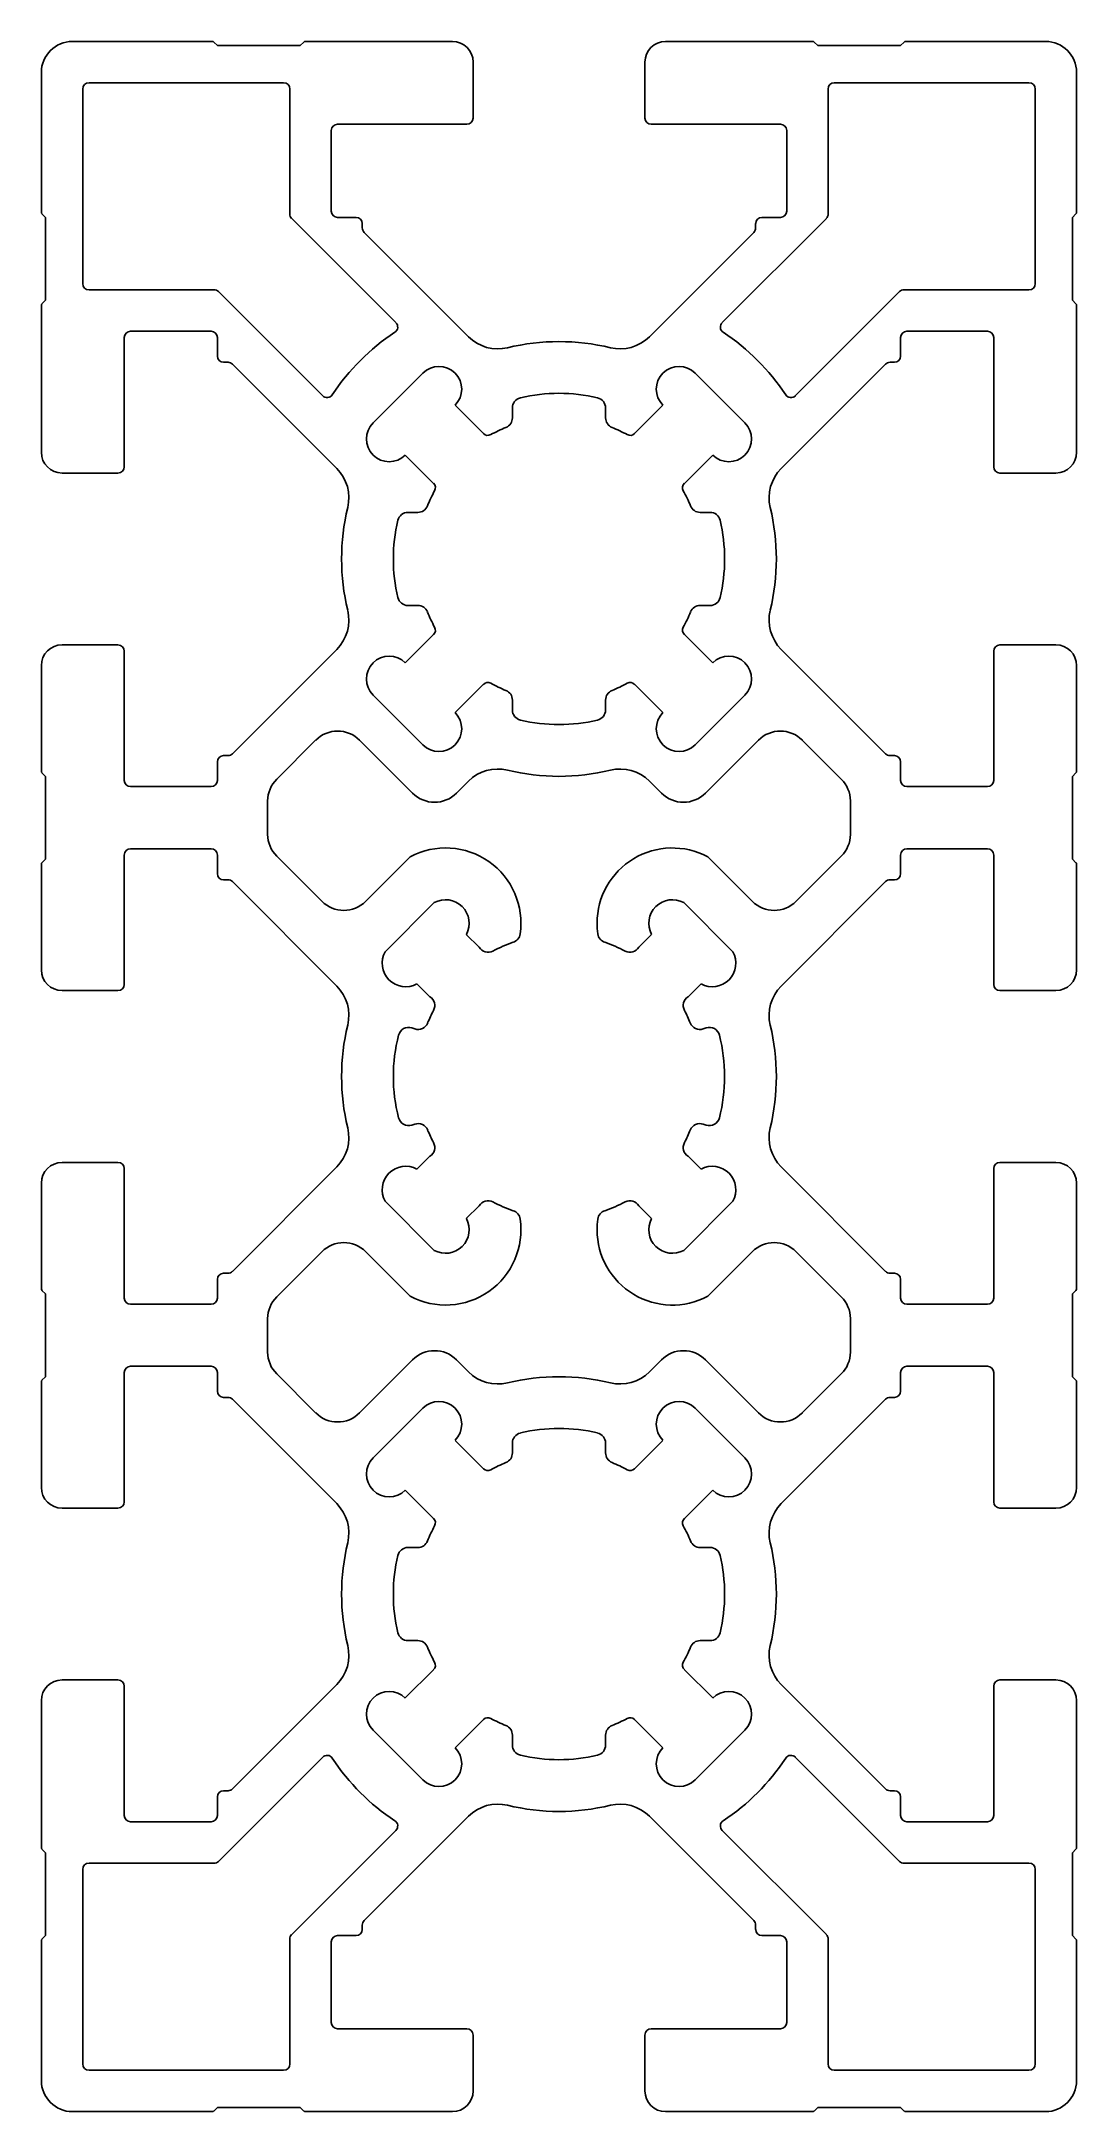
# Model space of a CAD drawing. Header units: inches. Extents: x 61487 to 63456, y 19389 to 23326.
import ezdxf

# ---------------------------------------------------------------- set-up
doc = ezdxf.new("R2010")
doc.units = ezdxf.units.IN
doc.header["$MEASUREMENT"] = 0

msp = doc.modelspace()

# ---------------------------------------------------------------- linework, layer by layer
at = {"color": 7, "linetype": 'Continuous', "lineweight": 25}
for p, q in [((61812.6, 23326.2), (61546.5, 23326.2)), ((61822.1, 23318.3), (61815.4, 23325)), ((61979.6, 23318.3), (61822.1, 23318.3)), ((61986.3, 23325), (61979.6, 23318.3)), ((62269, 23326.2), (61989.1, 23326.2)), ((62954.3, 23326.2), (62674.5, 23326.2)), ((62963.9, 23318.3), (62957.1, 23325)), ((63121.3, 23318.3), (62963.9, 23318.3)), ((63128.1, 23325), (63121.3, 23318.3)), ((63396.9, 23326.2), (63130.8, 23326.2)), ((62308.3, 23180.5), (62308.3, 23286.8)), ((62635.1, 23286.8), (62635.1, 23180.5)), ((61487.5, 23267.1), (61487.5, 23001)), ((61566.2, 23235.6), (61566.2, 22865.5)), ((61948.1, 23247.4), (61578, 23247.4)), ((61959.9, 22997.8), (61959.9, 23235.6)), ((62983.5, 23235.6), (62983.5, 22997.8)), ((63365.4, 23247.4), (62995.3, 23247.4)), ((63377.2, 22865.5), (63377.2, 23235.6)), ((63456, 23001), (63456, 23267.1)), ((62038.7, 23003.3), (62038.7, 23156.9)), ((62050.5, 23168.7), (62296.5, 23168.7)), ((62646.9, 23168.7), (62893, 23168.7)), ((62904.8, 23156.9), (62904.8, 23003.3)), ((61488.6, 22998.3), (61495.3, 22991.5)), ((63448.1, 22991.5), (63454.8, 22998.3)), ((61495.3, 22991.5), (61495.3, 22834.1)), ((62161.5, 22791.3), (61963.4, 22989.5)), ((62085.9, 22991.5), (62050.5, 22991.5)), ((62097.7, 22971.4), (62097.7, 22979.7)), ((62299.8, 22764.4), (62101.2, 22963)), ((62842.3, 22963), (62643.7, 22764.4)), ((62980.1, 22989.5), (62781.9, 22791.3)), ((62845.7, 22979.7), (62845.7, 22971.4)), ((62893, 22991.5), (62857.6, 22991.5)), ((63448.1, 22834.1), (63448.1, 22991.5)), ((61578, 22853.7), (61815.8, 22853.7)), ((61824.2, 22850.3), (62022.4, 22652.1)), ((62921.1, 22652.1), (63119.3, 22850.3)), ((63127.6, 22853.7), (63365.4, 22853.7)), ((61487.5, 22824.5), (61487.5, 22544.7)), ((61495.3, 22834.1), (61488.6, 22827.3)), ((63454.8, 22827.3), (63448.1, 22834.1)), ((63456, 22544.7), (63456, 22824.5)), ((61645, 22517.1), (61645, 22763.2)), ((61656.8, 22775), (61810.3, 22775)), ((61822.1, 22763.2), (61822.1, 22727.8)), ((63121.3, 22727.8), (63121.3, 22763.2)), ((63133.1, 22775), (63286.7, 22775)), ((63298.5, 22763.2), (63298.5, 22517.1)), ((61833.9, 22715.9), (61842.3, 22715.9)), ((61850.6, 22712.5), (62049.2, 22513.9)), ((62212.8, 22695.5), (62118.2, 22600.8)), ((62825.3, 22600.8), (62730.6, 22695.5)), ((62894.2, 22513.9), (63092.8, 22712.5)), ((63101.2, 22715.9), (63109.5, 22715.9)), ((62328, 22580.4), (62274.1, 22634.2)), ((62383.1, 22629.1), (62383.1, 22610.3)), ((62560.3, 22610.3), (62560.3, 22629.1)), ((62669.4, 22634.2), (62615.5, 22580.4)), ((62179.4, 22539.6), (62233.3, 22485.7)), ((62710.2, 22485.7), (62764, 22539.6)), ((61526.8, 22505.3), (61633.1, 22505.3)), ((63310.3, 22505.3), (63416.6, 22505.3)), ((62203.4, 22430.5), (62184.6, 22430.5)), ((62758.9, 22430.5), (62740.1, 22430.5)), ((62184.6, 22253.3), (62203.4, 22253.3)), ((62740.1, 22253.3), (62758.9, 22253.3)), ((61633.1, 22178.5), (61526.8, 22178.5)), ((61645, 21920.7), (61645, 22166.7)), ((62049.2, 22170), (61850.6, 21971.4)), ((62233.3, 22198.1), (62179.4, 22144.3)), ((62764, 22144.3), (62710.2, 22198.1)), ((63092.8, 21971.4), (62894.2, 22170)), ((63298.5, 22166.7), (63298.5, 21920.7)), ((63416.6, 22178.5), (63310.3, 22178.5)), ((61487.5, 22139.2), (61487.5, 21938)), ((63456, 21938), (63456, 22139.2)), ((62274.1, 22049.6), (62328, 22103.5)), ((62615.5, 22103.5), (62669.4, 22049.6)), ((62118.2, 22083), (62212.8, 21988.4)), ((62383.1, 22073.6), (62383.1, 22054.8)), ((62560.3, 22054.8), (62560.3, 22073.6)), ((62730.6, 21988.4), (62825.3, 22083)), ((62009, 21997.3), (61934.9, 21923.2)), ((62193.3, 21896.5), (62092.6, 21997.3)), ((62850.9, 21997.3), (62750.1, 21896.5)), ((63008.5, 21923.2), (62934.4, 21997.3)), ((61488.6, 21935.3), (61495.3, 21928.5)), ((61822.1, 21956.1), (61822.1, 21920.7)), ((61842.3, 21967.9), (61833.9, 21967.9)), ((63109.5, 21967.9), (63101.2, 21967.9)), ((63121.3, 21920.7), (63121.3, 21956.1)), ((63448.1, 21928.5), (63454.8, 21935.3)), ((61495.3, 21928.5), (61495.3, 21771.1)), ((61810.3, 21908.9), (61656.8, 21908.9)), ((62299.8, 21919.4), (62276.9, 21896.5)), ((62666.6, 21896.5), (62643.7, 21919.4)), ((63286.7, 21908.9), (63133.1, 21908.9)), ((63448.1, 21771.1), (63448.1, 21928.5)), ((61917.6, 21882.1), (61917.6, 21817.8)), ((63025.8, 21817.8), (63025.8, 21882.1)), ((61645, 21532.9), (61645, 21778.9)), ((61656.8, 21790.7), (61810.3, 21790.7)), ((61822.1, 21778.9), (61822.1, 21743.5)), ((61934.9, 21776.8), (62020.7, 21691)), ((62104.2, 21691), (62188.8, 21775.6)), ((62754.6, 21775.6), (62839.2, 21691)), ((62922.7, 21691), (63008.5, 21776.8)), ((63121.3, 21743.5), (63121.3, 21778.9)), ((63133.1, 21790.7), (63286.7, 21790.7)), ((63298.5, 21778.9), (63298.5, 21532.9)), ((61487.5, 21761.6), (61487.5, 21560.4)), ((61495.3, 21771.1), (61488.6, 21764.3)), ((63454.8, 21764.3), (63448.1, 21771.1)), ((63456, 21560.4), (63456, 21761.6)), ((61833.9, 21731.7), (61842.3, 21731.7)), ((61850.6, 21728.2), (62049.2, 21529.6)), ((62894.2, 21529.6), (63092.8, 21728.2)), ((63101.2, 21731.7), (63109.5, 21731.7)), ((62234.4, 21688.3), (62141.1, 21595)), ((62802.4, 21595), (62709, 21688.3)), ((62320, 21603.4), (62295.5, 21627.9)), ((62647.9, 21627.9), (62623.4, 21603.4)), ((61526.8, 21521.1), (61633.1, 21521.1)), ((62201.5, 21533.9), (62226, 21509.4)), ((62717.4, 21509.4), (62741.9, 21533.9)), ((63310.3, 21521.1), (63416.6, 21521.1)), ((62197.6, 21448.2), (62191.9, 21450.1)), ((62751.5, 21450.1), (62745.8, 21448.2)), ((62191.9, 21265.2), (62197.6, 21267.1)), ((62745.8, 21267.1), (62751.5, 21265.2)), ((61633.1, 21194.3), (61526.8, 21194.3)), ((61645, 20936.4), (61645, 21182.5)), ((62049.2, 21185.7), (61850.6, 20987.1)), ((62226, 21206), (62201.5, 21181.5)), ((62741.9, 21181.5), (62717.4, 21206)), ((63092.8, 20987.1), (62894.2, 21185.7)), ((63298.5, 21182.5), (63298.5, 20936.4)), ((63416.6, 21194.3), (63310.3, 21194.3)), ((61487.5, 21154.9), (61487.5, 20953.8)), ((63456, 20953.8), (63456, 21154.9)), ((62141.1, 21120.4), (62234.4, 21027)), ((62295.5, 21087.5), (62320, 21112)), ((62623.4, 21112), (62647.9, 21087.5)), ((62709, 21027), (62802.4, 21120.4)), ((62020.7, 21024.4), (61934.9, 20938.6)), ((62188.8, 20939.8), (62104.2, 21024.4)), ((62839.2, 21024.4), (62754.6, 20939.8)), ((63008.5, 20938.6), (62922.7, 21024.4)), ((61488.6, 20951), (61495.3, 20944.3)), ((61822.1, 20971.8), (61822.1, 20936.4)), ((61842.3, 20983.7), (61833.9, 20983.7)), ((63109.5, 20983.7), (63101.2, 20983.7)), ((63121.3, 20936.4), (63121.3, 20971.8)), ((63448.1, 20944.3), (63454.8, 20951)), ((61495.3, 20944.3), (61495.3, 20786.8)), ((61810.3, 20924.6), (61656.8, 20924.6)), ((63286.7, 20924.6), (63133.1, 20924.6)), ((63448.1, 20786.8), (63448.1, 20944.3)), ((61917.6, 20897.5), (61917.6, 20833.2)), ((63025.8, 20833.2), (63025.8, 20897.5)), ((61645, 20548.6), (61645, 20794.7)), ((61656.8, 20806.5), (61810.3, 20806.5)), ((61822.1, 20794.7), (61822.1, 20759.2)), ((61934.9, 20792.2), (62009, 20718.1)), ((62092.6, 20718.1), (62193.3, 20818.8)), ((62276.9, 20818.8), (62299.8, 20795.9)), ((62643.7, 20795.9), (62666.6, 20818.8)), ((62750.1, 20818.8), (62850.9, 20718.1)), ((62934.4, 20718.1), (63008.5, 20792.2)), ((63121.3, 20759.2), (63121.3, 20794.7)), ((63133.1, 20806.5), (63286.7, 20806.5)), ((63298.5, 20794.7), (63298.5, 20548.6)), ((61487.5, 20777.3), (61487.5, 20576.2)), ((61495.3, 20786.8), (61488.6, 20780.1)), ((63454.8, 20780.1), (63448.1, 20786.8)), ((63456, 20576.2), (63456, 20777.3)), ((61833.9, 20747.4), (61842.3, 20747.4)), ((61850.6, 20744), (62049.2, 20545.4)), ((62212.8, 20727), (62118.2, 20632.3)), ((62825.3, 20632.3), (62730.6, 20727)), ((62894.2, 20545.4), (63092.8, 20744)), ((63101.2, 20747.4), (63109.5, 20747.4)), ((62328, 20611.8), (62274.1, 20665.7)), ((62383.1, 20660.5), (62383.1, 20641.8)), ((62560.3, 20641.8), (62560.3, 20660.5)), ((62669.4, 20665.7), (62615.5, 20611.8)), ((62179.4, 20571.1), (62233.3, 20517.2)), ((62710.2, 20517.2), (62764, 20571.1)), ((61526.8, 20536.8), (61633.1, 20536.8)), ((63310.3, 20536.8), (63416.6, 20536.8)), ((62203.4, 20462), (62184.6, 20462)), ((62758.9, 20462), (62740.1, 20462)), ((62184.6, 20284.8), (62203.4, 20284.8)), ((62740.1, 20284.8), (62758.9, 20284.8)), ((61633.1, 20210), (61526.8, 20210)), ((61645, 19952.2), (61645, 20198.2)), ((62049.2, 20201.5), (61850.6, 20002.9)), ((62233.3, 20229.6), (62179.4, 20175.8)), ((62764, 20175.8), (62710.2, 20229.6)), ((63092.8, 20002.9), (62894.2, 20201.5)), ((63298.5, 20198.2), (63298.5, 19952.2)), ((63416.6, 20210), (63310.3, 20210)), ((61487.5, 20170.7), (61487.5, 19890.8)), ((63456, 19890.8), (63456, 20170.7)), ((62274.1, 20081.1), (62328, 20135)), ((62615.5, 20135), (62669.4, 20081.1)), ((62118.2, 20114.5), (62212.8, 20019.9)), ((62383.1, 20105.1), (62383.1, 20086.3)), ((62560.3, 20086.3), (62560.3, 20105.1)), ((62730.6, 20019.9), (62825.3, 20114.5)), ((62022.4, 20063.2), (61824.2, 19865.1)), ((63119.3, 19865.1), (62921.1, 20063.2)), ((61822.1, 19987.6), (61822.1, 19952.2)), ((61842.3, 19999.4), (61833.9, 19999.4)), ((63109.5, 19999.4), (63101.2, 19999.4)), ((63121.3, 19952.2), (63121.3, 19987.6)), ((61810.3, 19940.4), (61656.8, 19940.4)), ((61963.4, 19725.9), (62161.5, 19924)), ((62101.2, 19752.3), (62299.8, 19950.9)), ((62643.7, 19950.9), (62842.3, 19752.3)), ((62781.9, 19924), (62980.1, 19725.9)), ((63286.7, 19940.4), (63133.1, 19940.4)), ((61488.6, 19888), (61495.3, 19881.3)), ((63448.1, 19881.3), (63454.8, 19888)), ((61495.3, 19881.3), (61495.3, 19723.8)), ((61566.2, 19849.8), (61566.2, 19479.7)), ((61815.8, 19861.6), (61578, 19861.6)), ((63365.4, 19861.6), (63127.6, 19861.6)), ((63377.2, 19479.7), (63377.2, 19849.8)), ((63448.1, 19723.8), (63448.1, 19881.3)), ((62097.7, 19735.6), (62097.7, 19744)), ((62845.7, 19744), (62845.7, 19735.6)), ((61487.5, 19714.3), (61487.5, 19448.2)), ((61495.3, 19723.8), (61488.6, 19717.1)), ((61959.9, 19479.7), (61959.9, 19717.5)), ((62038.7, 19558.5), (62038.7, 19712)), ((62050.5, 19723.8), (62085.9, 19723.8)), ((62857.6, 19723.8), (62893, 19723.8)), ((62904.8, 19712), (62904.8, 19558.5)), ((62983.5, 19717.5), (62983.5, 19479.7)), ((63454.8, 19717.1), (63448.1, 19723.8)), ((63456, 19448.2), (63456, 19714.3)), ((62296.5, 19546.7), (62050.5, 19546.7)), ((62308.3, 19428.5), (62308.3, 19534.8)), ((62635.1, 19534.8), (62635.1, 19428.5)), ((62893, 19546.7), (62646.9, 19546.7)), ((61578, 19467.9), (61948.1, 19467.9)), ((62995.3, 19467.9), (63365.4, 19467.9)), ((61546.5, 19389.2), (61812.6, 19389.2)), ((61815.4, 19390.3), (61822.1, 19397)), ((61822.1, 19397), (61979.6, 19397)), ((61979.6, 19397), (61986.3, 19390.3)), ((61989.1, 19389.2), (62269, 19389.2)), ((62674.5, 19389.2), (62954.3, 19389.2)), ((62957.1, 19390.3), (62963.9, 19397)), ((62963.9, 19397), (63121.3, 19397)), ((63121.3, 19397), (63128.1, 19390.3)), ((63130.8, 19389.2), (63396.9, 19389.2))]:
    msp.add_line(p, q, dxfattribs=at)
for centre, radius, start, end in [((61546.5, 23267.1), 59.1, 90, 180), ((61812.6, 23322.2), 3.94, 45, 90), ((61989.1, 23322.2), 3.94, 90, 135), ((62269, 23286.8), 39.4, 0, 90), ((62674.5, 23286.8), 39.4, 90, 180), ((62954.3, 23322.2), 3.94, 45, 90), ((63130.8, 23322.2), 3.94, 90, 135), ((63396.9, 23267.1), 59.1, 0, 90), ((61578, 23235.6), 11.8, 90, 180), ((61948.1, 23235.6), 11.8, 360, 90), ((62995.3, 23235.6), 11.8, 90, 180), ((63365.4, 23235.6), 11.8, 0, 90), ((62050.5, 23156.9), 11.8, 90, 180), ((62296.5, 23180.5), 11.8, 270, 360), ((62646.9, 23180.5), 11.8, 180, 270), ((62893, 23156.9), 11.8, 0, 90), ((61491.4, 23001), 3.94, 180, 225), ((61971.7, 22997.8), 11.8, 180, 225), ((62050.5, 23003.3), 11.8, 180, 270), ((62893, 23003.3), 11.8, 270, 0), ((62971.7, 22997.8), 11.8, 315, 360), ((63452, 23001), 3.94, 315, 0), ((62085.9, 22979.7), 11.8, 0, 90), ((62109.5, 22971.4), 11.8, 180, 225), ((62833.9, 22971.4), 11.8, 315, 0), ((62857.6, 22979.7), 11.8, 90, 180), ((61578, 22865.5), 11.8, 180, 270), ((61815.8, 22841.9), 11.8, 45, 90), ((63127.6, 22841.9), 11.8, 90, 135), ((63365.4, 22865.5), 11.8, 270, 0), ((61491.4, 22824.5), 3.94, 135, 180), ((63452, 22824.5), 3.94, 360, 45), ((61656.8, 22763.2), 11.8, 90, 180), ((61810.3, 22763.2), 11.8, 360, 90), ((62386.3, 22427.3), 413.4, 123.2464, 146.7536), ((62153.2, 22782.9), 11.8, 303.2464, 45), ((62355.4, 22820.1), 78.7, 225, 283.6677), ((62588, 22820.1), 78.7, 256.3323, 315), ((62790.3, 22782.9), 11.8, 135, 236.7536), ((62557.1, 22427.3), 413.4, 33.2464, 56.7536), ((63133.1, 22763.2), 11.8, 90, 180), ((63286.7, 22763.2), 11.8, 0, 90), ((61833.9, 22727.8), 11.8, 180, 270), ((62471.7, 22341.9), 413.4, 76.3323, 103.6677), ((63109.5, 22727.8), 11.8, 270, 0), ((61842.3, 22704.1), 11.8, 45, 90), ((62243.4, 22664.9), 43.3, 315, 135), ((62700, 22664.9), 43.3, 45, 225), ((63101.2, 22704.1), 11.8, 90, 135), ((62030.7, 22660.5), 11.8, 225, 326.7536), ((62402.8, 22629.1), 19.7, 103.4934, 180), ((62471.7, 22341.9), 315, 76.5066, 103.4934), ((62540.6, 22629.1), 19.7, 0, 76.5066), ((62912.8, 22660.5), 11.8, 213.2464, 315), ((62148.8, 22570.2), 43.3, 135, 315), ((62363.5, 22610.3), 19.7, 291.9718, 360), ((62580, 22610.3), 19.7, 180, 248.0282), ((62794.7, 22570.2), 43.3, 225, 45), ((62336.3, 22588.7), 11.8, 225, 298.7565), ((62471.7, 22341.9), 269.7, 111.9718, 118.7565), ((62471.7, 22341.9), 269.7, 61.2435, 68.0282), ((62607.2, 22588.7), 11.8, 241.2435, 315), ((61526.8, 22544.7), 39.4, 180, 270), ((63416.6, 22544.7), 39.4, 270, 0), ((61633.1, 22517.1), 11.8, 270, 0), ((61993.5, 22458.2), 78.7, 346.3323, 45), ((62224.9, 22477.4), 11.8, 331.2435, 45), ((62718.5, 22477.4), 11.8, 135, 208.7565), ((62949.9, 22458.2), 78.7, 135, 193.6677), ((63310.3, 22517.1), 11.8, 180, 270), ((62203.4, 22450.2), 19.7, 270, 338.0282), ((62471.7, 22341.9), 269.7, 151.2435, 158.0282), ((62471.7, 22341.9), 269.7, 21.9718, 28.7565), ((62740.1, 22450.2), 19.7, 201.9718, 270), ((62471.7, 22341.9), 413.4, 166.3323, 193.6677), ((62471.7, 22341.9), 315, 166.5066, 180), ((62184.6, 22410.8), 19.7, 90, 166.5066), ((62758.9, 22410.8), 19.7, 13.4934, 90), ((62471.7, 22341.9), 315, 346.5066, 13.4934), ((62471.7, 22341.9), 413.4, 346.3323, 13.6677), ((62471.7, 22341.9), 315, 180, 193.4934), ((61993.5, 22225.6), 78.7, 315, 13.6677), ((62184.6, 22273), 19.7, 193.4934, 270), ((62203.4, 22233.7), 19.7, 21.9718, 90), ((62740.1, 22233.7), 19.7, 90, 158.0282), ((62758.9, 22273), 19.7, 270, 346.5066), ((62949.9, 22225.6), 78.7, 166.3323, 225), ((62471.7, 22341.9), 269.7, 201.9718, 208.7565), ((62224.9, 22206.5), 11.8, 315, 28.7565), ((62718.5, 22206.5), 11.8, 151.2435, 225), ((62471.7, 22341.9), 269.7, 331.2435, 338.0282), ((61526.8, 22139.2), 39.4, 90, 180), ((61633.1, 22166.7), 11.8, 0, 90), ((63310.3, 22166.7), 11.8, 90, 180), ((63416.6, 22139.2), 39.4, 0, 90), ((62148.8, 22113.6), 43.3, 45, 225), ((62794.7, 22113.6), 43.3, 315, 135), ((62336.3, 22095.1), 11.8, 61.2435, 135), ((62471.7, 22341.9), 269.7, 241.2435, 248.0282), ((62363.5, 22073.6), 19.7, 360, 68.0282), ((62580, 22073.6), 19.7, 111.9718, 180), ((62471.7, 22341.9), 269.7, 291.9718, 298.7565), ((62607.2, 22095.1), 11.8, 45, 118.7565), ((62243.4, 22019), 43.3, 225, 45), ((62402.8, 22054.8), 19.7, 180, 256.5066), ((62540.6, 22054.8), 19.7, 283.4934, 0), ((62700, 22019), 43.3, 135, 315), ((62050.8, 21955.5), 59.1, 45, 135), ((62471.7, 22341.9), 315, 256.5066, 283.4934), ((62892.7, 21955.5), 59.1, 45, 135), ((61842.3, 21979.7), 11.8, 270, 315), ((63101.2, 21979.7), 11.8, 225, 270), ((61491.4, 21938), 3.94, 180, 225), ((61833.9, 21956.1), 11.8, 90, 180), ((62355.4, 21863.7), 78.7, 76.3323, 135), ((62471.7, 22341.9), 413.4, 256.3323, 283.6677), ((62588, 21863.7), 78.7, 45, 103.6677), ((63109.5, 21956.1), 11.8, 360, 90), ((63452, 21938), 3.94, 315, 0), ((61656.8, 21920.7), 11.8, 180, 270), ((61810.3, 21920.7), 11.8, 270, 360), ((61976.7, 21881.4), 59.1, 135, 179.3271), ((62235.1, 21938.3), 59.1, 225, 315), ((62708.4, 21938.3), 59.1, 225, 315), ((62966.8, 21881.4), 59.1, 0.6729, 45), ((63133.1, 21920.7), 11.8, 180, 270), ((63286.7, 21920.7), 11.8, 270, 360), ((61976.7, 21818.5), 59.1, 180.6729, 225), ((62966.8, 21818.5), 59.1, 315, 359.3271), ((61656.8, 21778.9), 11.8, 90, 180), ((61810.3, 21778.9), 11.8, 0, 90), ((62256.1, 21649.1), 143.2, 351.824, 118.0207), ((62687.3, 21649.1), 143.2, 61.9793, 180), ((63133.1, 21778.9), 11.8, 90, 180), ((63286.7, 21778.9), 11.8, 0, 90), ((61491.4, 21761.6), 3.94, 135, 180), ((61833.9, 21743.5), 11.8, 180, 270), ((63109.5, 21743.5), 11.8, 270, 360), ((63452, 21761.6), 3.94, 360, 45), ((61842.3, 21719.9), 11.8, 45, 90), ((62256.1, 21649.1), 44.8, 331.6448, 118.9711), ((62687.3, 21649.1), 44.8, 61.0289, 208.3552), ((63101.2, 21719.9), 11.8, 90, 135), ((62062.5, 21732.7), 59.1, 225, 315), ((62881, 21732.7), 59.1, 225, 315), ((62378.4, 21631.6), 19.7, 288.8185, 351.824), ((62687.3, 21649.1), 143.2, 180, 188.176), ((62565.1, 21631.6), 19.7, 188.176, 251.1815), ((62180.3, 21573.3), 44.8, 151.0289, 298.3552), ((62336.8, 21613.7), 19.7, 211.4974, 297.7923), ((62471.7, 21357.7), 269.7, 108.8185, 117.7923), ((62471.7, 21357.7), 269.7, 62.2077, 71.1815), ((62606.7, 21613.7), 19.7, 242.2077, 328.5026), ((62763.2, 21573.3), 44.8, 241.6448, 28.9711), ((61526.8, 21560.4), 39.4, 180, 270), ((63416.6, 21560.4), 39.4, 270, 0), ((61633.1, 21532.9), 11.8, 270, 0), ((61993.5, 21474), 78.7, 346.3323, 45), ((62215.7, 21492.6), 19.7, 332.2077, 58.5026), ((62727.7, 21492.6), 19.7, 121.4974, 207.7923), ((62949.9, 21474), 78.7, 135, 193.6677), ((63310.3, 21532.9), 11.8, 180, 270), ((62203.8, 21466.9), 19.7, 251.8564, 337.8159), ((62471.7, 21357.7), 269.7, 152.2077, 157.8159), ((62471.7, 21357.7), 269.7, 22.1841, 27.7923), ((62739.7, 21466.9), 19.7, 202.1841, 288.1436), ((62471.7, 21357.7), 413.4, 166.3323, 193.6677), ((62471.7, 21357.7), 315, 165.542, 194.458), ((62185.8, 21431.4), 19.7, 71.8564, 165.542), ((62757.7, 21431.4), 19.7, 14.458, 108.1436), ((62471.7, 21357.7), 315, 345.542, 14.458), ((62471.7, 21357.7), 413.4, 346.3323, 13.6677), ((61993.5, 21241.4), 78.7, 315, 13.6677), ((62185.8, 21284), 19.7, 194.458, 288.1436), ((62203.8, 21248.4), 19.7, 22.1841, 108.1436), ((62739.7, 21248.4), 19.7, 71.8564, 157.8159), ((62757.7, 21284), 19.7, 251.8564, 345.542), ((62949.9, 21241.4), 78.7, 166.3323, 225), ((62471.7, 21357.7), 269.7, 202.1841, 207.7923), ((62215.7, 21222.7), 19.7, 301.4974, 27.7923), ((62727.7, 21222.7), 19.7, 152.2077, 238.5026), ((62471.7, 21357.7), 269.7, 332.2077, 337.8159), ((61526.8, 21154.9), 39.4, 90, 180), ((61633.1, 21182.5), 11.8, 0, 90), ((62180.3, 21142.1), 44.8, 61.6448, 208.9711), ((62763.2, 21142.1), 44.8, 331.0289, 118.3552), ((63310.3, 21182.5), 11.8, 90, 180), ((63416.6, 21154.9), 39.4, 0, 90), ((62336.8, 21101.7), 19.7, 62.2077, 148.5026), ((62471.7, 21357.7), 269.7, 242.2077, 251.1815), ((62378.4, 21083.8), 19.7, 8.176, 71.1815), ((62565.1, 21083.8), 19.7, 108.8185, 171.824), ((62471.7, 21357.7), 269.7, 288.8185, 297.7923), ((62606.7, 21101.7), 19.7, 31.4974, 117.7923), ((62256.1, 21066.2), 143.2, 241.9793, 8.176), ((62256.1, 21066.2), 44.8, 241.0289, 28.3552), ((62687.3, 21066.2), 143.2, 171.824, 180), ((62687.3, 21066.2), 143.2, 180, 298.0207), ((62687.3, 21066.2), 44.8, 151.6448, 298.9711), ((62062.5, 20982.6), 59.1, 45, 135), ((62881, 20982.6), 59.1, 45, 135), ((61842.3, 20995.5), 11.8, 270, 315), ((63101.2, 20995.5), 11.8, 225, 270), ((61491.4, 20953.8), 3.94, 180, 225), ((61833.9, 20971.8), 11.8, 90, 180), ((63109.5, 20971.8), 11.8, 0, 90), ((63452, 20953.8), 3.94, 315, 0), ((61656.8, 20936.4), 11.8, 180, 270), ((61810.3, 20936.4), 11.8, 270, 0), ((61976.7, 20896.8), 59.1, 135, 179.3271), ((62966.8, 20896.8), 59.1, 0.6729, 45), ((63133.1, 20936.4), 11.8, 180, 270), ((63286.7, 20936.4), 11.8, 270, 0), ((61976.7, 20833.9), 59.1, 180.6729, 225), ((62235.1, 20777.1), 59.1, 45, 135), ((62708.4, 20777.1), 59.1, 45, 135), ((62966.8, 20833.9), 59.1, 315, 359.3271), ((61656.8, 20794.7), 11.8, 90, 180), ((61810.3, 20794.7), 11.8, 360, 90), ((62355.4, 20851.6), 78.7, 225, 283.6677), ((62588, 20851.6), 78.7, 256.3323, 315), ((63133.1, 20794.7), 11.8, 90, 180), ((63286.7, 20794.7), 11.8, 0, 90), ((61491.4, 20777.3), 3.94, 135, 180), ((61833.9, 20759.2), 11.8, 180, 270), ((62471.7, 20373.4), 413.4, 76.3323, 103.6677), ((63109.5, 20759.2), 11.8, 270, 0), ((63452, 20777.3), 3.94, 360, 45), ((61842.3, 20735.6), 11.8, 45, 90), ((62050.8, 20759.8), 59.1, 225, 315), ((62243.4, 20696.4), 43.3, 315, 135), ((62700, 20696.4), 43.3, 45, 225), ((62892.7, 20759.8), 59.1, 225, 315), ((63101.2, 20735.6), 11.8, 90, 135), ((62402.8, 20660.5), 19.7, 103.4934, 180), ((62471.7, 20373.4), 315, 76.5066, 103.4934), ((62540.6, 20660.5), 19.7, 0, 76.5066), ((62148.8, 20601.7), 43.3, 135, 315), ((62363.5, 20641.8), 19.7, 291.9718, 0), ((62580, 20641.8), 19.7, 180, 248.0282), ((62794.7, 20601.7), 43.3, 225, 45), ((62336.3, 20620.2), 11.8, 225, 298.7565), ((62471.7, 20373.4), 269.7, 111.9718, 118.7565), ((62471.7, 20373.4), 269.7, 61.2435, 68.0282), ((62607.2, 20620.2), 11.8, 241.2435, 315), ((61526.8, 20576.2), 39.4, 180, 270), ((63416.6, 20576.2), 39.4, 270, 0), ((61633.1, 20548.6), 11.8, 270, 0), ((61993.5, 20489.7), 78.7, 346.3323, 45), ((62224.9, 20508.8), 11.8, 331.2435, 45), ((62718.5, 20508.8), 11.8, 135, 208.7565), ((62949.9, 20489.7), 78.7, 135, 193.6677), ((63310.3, 20548.6), 11.8, 180, 270), ((62203.4, 20481.7), 19.7, 270, 338.0282), ((62471.7, 20373.4), 269.7, 151.2435, 158.0282), ((62471.7, 20373.4), 269.7, 21.9718, 28.7565), ((62740.1, 20481.7), 19.7, 201.9718, 270), ((62471.7, 20373.4), 413.4, 166.3323, 180), ((62471.7, 20373.4), 315, 166.5066, 180), ((62184.6, 20442.3), 19.7, 90, 166.5066), ((62758.9, 20442.3), 19.7, 13.4934, 90), ((62471.7, 20373.4), 315, 346.5066, 13.4934), ((62471.7, 20373.4), 413.4, 346.3323, 13.6677), ((62471.7, 20373.4), 413.4, 180, 193.6677), ((62471.7, 20373.4), 315, 180, 193.4934), ((61993.5, 20257.1), 78.7, 315, 13.6677), ((62184.6, 20304.5), 19.7, 193.4934, 270), ((62203.4, 20265.2), 19.7, 21.9718, 90), ((62740.1, 20265.2), 19.7, 90, 158.0282), ((62758.9, 20304.5), 19.7, 270, 346.5066), ((62949.9, 20257.1), 78.7, 166.3323, 225), ((62471.7, 20373.4), 269.7, 201.9718, 208.7565), ((62224.9, 20238), 11.8, 315, 28.7565), ((62718.5, 20238), 11.8, 151.2435, 225), ((62471.7, 20373.4), 269.7, 331.2435, 338.0282), ((61526.8, 20170.7), 39.4, 90, 180), ((61633.1, 20198.2), 11.8, 0, 90), ((63310.3, 20198.2), 11.8, 90, 180), ((63416.6, 20170.7), 39.4, 0, 90), ((62148.8, 20145.1), 43.3, 45, 225), ((62794.7, 20145.1), 43.3, 315, 135), ((62336.3, 20126.6), 11.8, 61.2435, 135), ((62471.7, 20373.4), 269.7, 241.2435, 248.0282), ((62363.5, 20105.1), 19.7, 0, 68.0282), ((62580, 20105.1), 19.7, 111.9718, 180), ((62471.7, 20373.4), 269.7, 291.9718, 298.7565), ((62607.2, 20126.6), 11.8, 45, 118.7565), ((62243.4, 20050.5), 43.3, 225, 45), ((62402.8, 20086.3), 19.7, 180, 256.5066), ((62540.6, 20086.3), 19.7, 283.4934, 0), ((62700, 20050.5), 43.3, 135, 315), ((62030.7, 20054.9), 11.8, 33.2464, 135), ((62386.3, 20288), 413.4, 213.2464, 236.7536), ((62471.7, 20373.4), 315, 256.5066, 283.4934), ((62557.1, 20288), 413.4, 303.2464, 326.7536), ((62912.8, 20054.9), 11.8, 45, 146.7536), ((61842.3, 20011.2), 11.8, 270, 315), ((63101.2, 20011.2), 11.8, 225, 270), ((61833.9, 19987.6), 11.8, 90, 180), ((62355.4, 19895.2), 78.7, 76.3323, 135), ((62471.7, 20373.4), 413.4, 256.3323, 283.6677), ((62588, 19895.2), 78.7, 45, 103.6677), ((63109.5, 19987.6), 11.8, 360, 90), ((61656.8, 19952.2), 11.8, 180, 270), ((61810.3, 19952.2), 11.8, 270, 0), ((62153.2, 19932.4), 11.8, 315, 56.7536), ((62790.3, 19932.4), 11.8, 123.2464, 225), ((63133.1, 19952.2), 11.8, 180, 270), ((63286.7, 19952.2), 11.8, 270, 0), ((61491.4, 19890.8), 3.94, 180, 225), ((63452, 19890.8), 3.94, 315, 0), ((61578, 19849.8), 11.8, 90, 180), ((61815.8, 19873.4), 11.8, 270, 315), ((63127.6, 19873.4), 11.8, 225, 270), ((63365.4, 19849.8), 11.8, 0, 90), ((61971.7, 19717.5), 11.8, 135, 180), ((62085.9, 19735.6), 11.8, 270, 0), ((62109.5, 19744), 11.8, 135, 180), ((62833.9, 19744), 11.8, 0, 45), ((62857.6, 19735.6), 11.8, 180, 270), ((62971.7, 19717.5), 11.8, 0, 45), ((61491.4, 19714.3), 3.94, 135, 180), ((62050.5, 19712), 11.8, 90, 180), ((62893, 19712), 11.8, 0, 90), ((63452, 19714.3), 3.94, 0, 45), ((62050.5, 19558.5), 11.8, 180, 270), ((62296.5, 19534.8), 11.8, 360, 90), ((62646.9, 19534.8), 11.8, 90, 180), ((62893, 19558.5), 11.8, 270, 0), ((61578, 19479.7), 11.8, 180, 270), ((61948.1, 19479.7), 11.8, 270, 0), ((62995.3, 19479.7), 11.8, 180, 270), ((63365.4, 19479.7), 11.8, 270, 360), ((61546.5, 19448.2), 59.1, 180, 270), ((62269, 19428.5), 39.4, 270, 360), ((62674.5, 19428.5), 39.4, 180, 270), ((63396.9, 19448.2), 59.1, 270, 0), ((61812.6, 19393.1), 3.94, 270, 315), ((61989.1, 19393.1), 3.94, 225, 270), ((62954.3, 19393.1), 3.94, 270, 315), ((63130.8, 19393.1), 3.94, 225, 270)]:
    msp.add_arc(centre, radius, start, end, dxfattribs=at)

doc.saveas('drawing.dxf')
